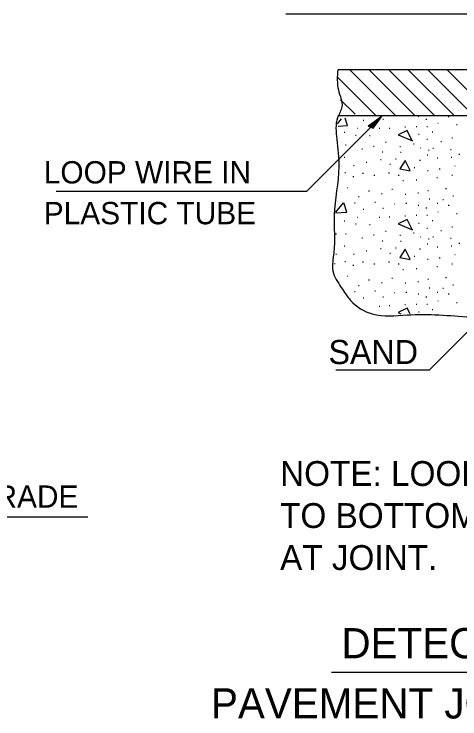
# Model space of a CAD drawing. Extents: x 74609 to 75969, y 51431 to 52244.
# Drawn here: x 75493.5 to 75538.2, y 51878.5 to 51949.3 of the extents above; entities that cross this region are included whole.
import ezdxf

# ---------------------------------------------------------------- set-up
doc = ezdxf.new("R2010")
doc.units = 0
for name, color, linetype in [('Design_EX_Roadway Notes', 7, 'Continuous'), ('Sheets_General Details', 7, 'Continuous'), ('Topo_Building', 7, 'Continuous')]:
    doc.layers.add(name, color=color, linetype=linetype)

msp = doc.modelspace()

# ---------------------------------------------------------------- linework, layer by layer
at = {"layer": 'Design_EX_Roadway Notes'}
for p, q in [((75548.505, 51949.335), (75520.743, 51949.335)), ((75522.828, 51931.521), (75530.415, 51939.108)), ((75522.828, 51931.521), (75497.684, 51931.521)), ((75535.107, 51913.569), (75551.666, 51930.141)), ((75535.107, 51913.569), (75525.752, 51913.569)), ((75475.968, 51898.817), (75500.861, 51898.817))]:
    msp.add_line(p, q, dxfattribs=at)
msp.add_lwpolyline([(75529.284, 51937.992), (75529.491, 51937.868), (75529.89, 51938.421), (75530.415, 51939.108), (75529.671, 51938.546), (75529.01, 51938.076), (75529.284, 51937.992), (75529.437, 51937.95), (75530.016, 51938.711), (75529.16, 51938.103), (75529.41, 51938.076), (75529.685, 51938.394), (75529.353, 51938.145)], dxfattribs=at)
at = {"layer": 'Sheets_General Details'}
msp.add_line((75525.309, 51883.239), (75591.695, 51883.239), dxfattribs=at)
at = {"layer": 'Topo_Building'}
for p, q in [((75554.108, 51943.746), (75525.945, 51943.746)), ((75547.926, 51939.108), (75525.945, 51939.108)), ((75534.074, 51939.041), (75534.003, 51939.041)), ((75537.122, 51939.027), (75537.039, 51939.027)), ((75528.569, 51938.64), (75528.512, 51938.64)), ((75530.54, 51938.738), (75530.469, 51938.738)), ((75534.888, 51938.751), (75534.804, 51938.751)), ((75536.031, 51938.351), (75535.977, 51938.351)), ((75527.973, 51937.841), (75527.919, 51937.841)), ((75530.18, 51937.827), (75530.112, 51937.827)), ((75531.176, 51937.854), (75531.119, 51937.854)), ((75532.733, 51937.992), (75532.665, 51937.992)), ((75533.892, 51938.007), (75533.811, 51938.007)), ((75534.956, 51938.007), (75534.888, 51938.007)), ((75537.948, 51938.199), (75537.867, 51938.199)), ((75526.662, 51937.454), (75526.578, 51937.454)), ((75527.795, 51937.137), (75527.726, 51937.137)), ((75529.215, 51937.097), (75529.148, 51937.097)), ((75534.128, 51937.245), (75534.047, 51937.245)), ((75535.494, 51937.481), (75535.425, 51937.481)), ((75537.468, 51936.875), (75537.399, 51936.875)), ((75526.787, 51936.158), (75526.719, 51936.158)), ((75530.802, 51936.434), (75530.748, 51936.434)), ((75533.63, 51936.255), (75533.562, 51936.255)), ((75534.956, 51936.723), (75534.888, 51936.723)), ((75536.348, 51936.501), (75536.28, 51936.501)), ((75528.441, 51935.759), (75528.374, 51935.759)), ((75529.589, 51936.048), (75529.52, 51936.048)), ((75530.486, 51935.453), (75530.415, 51935.453)), ((75532.251, 51936.006), (75532.17, 51936.006)), ((75532.319, 51935.426), (75532.251, 51935.426)), ((75534.293, 51935.867), (75534.239, 51935.867)), ((75535.121, 51935.648), (75535.052, 51935.648)), ((75535.55, 51935.84), (75535.479, 51935.84)), ((75537.342, 51935.715), (75537.26, 51935.715)), ((75526.662, 51934.928), (75526.578, 51934.928)), ((75531.797, 51934.763), (75531.728, 51934.763)), ((75534.996, 51935.15), (75534.929, 51935.15)), ((75535.991, 51934.86), (75535.92, 51934.86)), ((75537.413, 51934.928), (75537.342, 51934.928)), ((75538.184, 51935.217), (75538.116, 51935.217)), ((75527.588, 51934.101), (75527.532, 51934.101)), ((75528.858, 51934.419), (75528.788, 51934.419)), ((75530.318, 51934.682), (75530.25, 51934.682)), ((75531.257, 51934.211), (75531.189, 51934.211)), ((75534.239, 51934.628), (75534.168, 51934.628)), ((75537.743, 51934.059), (75537.689, 51934.059)), ((75526.73, 51933.384), (75526.662, 51933.384)), ((75528.525, 51933.314), (75528.441, 51933.314)), ((75531.132, 51933.357), (75531.05, 51933.357)), ((75533.673, 51933.894), (75533.603, 51933.894)), ((75535.01, 51933.603), (75534.942, 51933.603)), ((75536.226, 51933.741), (75536.142, 51933.741)), ((75527.546, 51932.997), (75527.477, 51932.997)), ((75529.658, 51933.135), (75529.574, 51933.135)), ((75532.1, 51933.135), (75532.019, 51933.135)), ((75533.892, 51932.667), (75533.811, 51932.667)), ((75535.947, 51932.889), (75535.88, 51932.889)), ((75537.48, 51933.135), (75537.399, 51933.135)), ((75526.938, 51931.893), (75526.884, 51931.893)), ((75532.554, 51932.57), (75532.487, 51932.57)), ((75529.121, 51931.535), (75529.037, 51931.535)), ((75530.415, 51931.272), (75530.334, 51931.272)), ((75531.438, 51931.713), (75531.368, 51931.713)), ((75532.788, 51931.205), (75532.719, 51931.205)), ((75534.06, 51931.356), (75533.99, 51931.356)), ((75535.052, 51931.589), (75534.996, 51931.589)), ((75536.846, 51931.784), (75536.762, 51931.784)), ((75528.084, 51930.969), (75528.015, 51930.969)), ((75535.19, 51930.734), (75535.121, 51930.734)), ((75536.57, 51930.693), (75536.499, 51930.693)), ((75537.578, 51931.037), (75537.495, 51931.037)), ((75527.684, 51930.335), (75527.615, 51930.335)), ((75529.727, 51930.404), (75529.658, 51930.404)), ((75530.54, 51929.796), (75530.469, 51929.796)), ((75531.686, 51930.252), (75531.629, 51930.252)), ((75532.871, 51930.293), (75532.788, 51930.293)), ((75534.074, 51930.113), (75534.003, 51930.113)), ((75534.888, 51929.837), (75534.804, 51929.837)), ((75535.977, 51930.293), (75535.91, 51930.293)), ((75537.122, 51930.099), (75537.039, 51930.099)), ((75528.569, 51929.712), (75528.512, 51929.712)), ((75533.892, 51929.093), (75533.811, 51929.093)), ((75534.956, 51929.093), (75534.888, 51929.093)), ((75536.031, 51929.423), (75535.977, 51929.423)), ((75537.948, 51929.271), (75537.867, 51929.271)), ((75526.662, 51928.527), (75526.578, 51928.527)), ((75527.973, 51928.914), (75527.919, 51928.914)), ((75530.18, 51928.898), (75530.112, 51928.898)), ((75531.176, 51928.941), (75531.119, 51928.941)), ((75532.733, 51929.049), (75532.665, 51929.049)), ((75535.494, 51928.554), (75535.425, 51928.554)), ((75527.795, 51928.223), (75527.726, 51928.223)), ((75529.215, 51928.169), (75529.148, 51928.169)), ((75534.128, 51928.307), (75534.047, 51928.307)), ((75534.956, 51927.795), (75534.888, 51927.795)), ((75537.468, 51927.947), (75537.399, 51927.947)), ((75525.807, 51927.243), (75525.738, 51927.243)), ((75526.787, 51927.243), (75526.719, 51927.243)), ((75529.589, 51927.119), (75529.52, 51927.119)), ((75530.802, 51927.506), (75530.748, 51927.506)), ((75532.251, 51927.078), (75532.17, 51927.078)), ((75533.63, 51927.327), (75533.562, 51927.327)), ((75534.293, 51926.94), (75534.239, 51926.94)), ((75536.348, 51927.56), (75536.28, 51927.56)), ((75528.441, 51926.829), (75528.374, 51926.829)), ((75530.486, 51926.526), (75530.415, 51926.526)), ((75532.319, 51926.496), (75532.251, 51926.496)), ((75534.996, 51926.235), (75534.929, 51926.235)), ((75535.121, 51926.732), (75535.052, 51926.732)), ((75535.55, 51926.913), (75535.479, 51926.913)), ((75537.342, 51926.802), (75537.26, 51926.802)), ((75538.184, 51926.291), (75538.116, 51926.291)), ((75526.662, 51926.016), (75526.578, 51926.016)), ((75530.318, 51925.754), (75530.25, 51925.754)), ((75531.797, 51925.821), (75531.728, 51925.821)), ((75534.239, 51925.71), (75534.168, 51925.71)), ((75535.991, 51925.932), (75535.92, 51925.932)), ((75537.413, 51926.016), (75537.342, 51926.016)), ((75525.834, 51925.175), (75525.767, 51925.175)), ((75527.588, 51925.175), (75527.532, 51925.175)), ((75528.858, 51925.505), (75528.788, 51925.505)), ((75531.257, 51925.299), (75531.189, 51925.299)), ((75533.673, 51924.98), (75533.603, 51924.98)), ((75536.226, 51924.828), (75536.142, 51924.828)), ((75537.743, 51925.148), (75537.689, 51925.148)), ((75525.698, 51924.263), (75525.627, 51924.263)), ((75526.73, 51924.456), (75526.662, 51924.456)), ((75528.525, 51924.401), (75528.441, 51924.401)), ((75529.658, 51924.221), (75529.574, 51924.221)), ((75531.132, 51924.428), (75531.05, 51924.428)), ((75532.1, 51924.221), (75532.019, 51924.221)), ((75535.01, 51924.69), (75534.942, 51924.69)), ((75537.48, 51924.221), (75537.399, 51924.221)), ((75527.546, 51924.083), (75527.477, 51924.083)), ((75532.554, 51923.655), (75532.487, 51923.655)), ((75533.892, 51923.736), (75533.811, 51923.736)), ((75535.947, 51923.958), (75535.88, 51923.958)), ((75526.938, 51922.979), (75526.884, 51922.979)), ((75531.438, 51922.787), (75531.368, 51922.787)), ((75536.846, 51922.841), (75536.762, 51922.841)), ((75528.084, 51922.041), (75528.015, 51922.041)), ((75529.121, 51922.607), (75529.037, 51922.607)), ((75530.415, 51922.344), (75530.334, 51922.344)), ((75532.788, 51922.289), (75532.719, 51922.289)), ((75534.06, 51922.44), (75533.99, 51922.44)), ((75535.052, 51922.676), (75534.996, 51922.676)), ((75537.578, 51922.095), (75537.495, 51922.095)), ((75527.684, 51921.419), (75527.615, 51921.419)), ((75529.727, 51921.489), (75529.658, 51921.489)), ((75531.686, 51921.338), (75531.629, 51921.338)), ((75532.871, 51921.351), (75532.788, 51921.351)), ((75535.19, 51921.806), (75535.121, 51921.806)), ((75535.977, 51921.351), (75535.91, 51921.351)), ((75536.57, 51921.779), (75536.499, 51921.779)), ((75528.569, 51920.799), (75528.512, 51920.799)), ((75530.54, 51920.883), (75530.469, 51920.883)), ((75534.074, 51921.2), (75534.003, 51921.2)), ((75534.888, 51920.91), (75534.804, 51920.91)), ((75537.122, 51921.186), (75537.039, 51921.186)), ((75530.18, 51919.97), (75530.112, 51919.97)), ((75531.176, 51920.013), (75531.119, 51920.013)), ((75532.733, 51920.138), (75532.665, 51920.138)), ((75533.892, 51920.165), (75533.811, 51920.165)), ((75534.956, 51920.165), (75534.888, 51920.165)), ((75536.031, 51920.51), (75535.977, 51920.51)), ((75537.948, 51920.343), (75537.867, 51920.343)), ((75534.128, 51919.391), (75534.047, 51919.391)), ((75535.494, 51919.626), (75535.425, 51919.626))]:
    msp.add_line(p, q, dxfattribs=at)
for points in [[(75531.77, 51939.108), (75527.147, 51943.746)], [(75533.729, 51939.108), (75529.104, 51943.746)], [(75535.688, 51939.108), (75531.065, 51943.746)], [(75537.648, 51939.108), (75533.024, 51943.746)], [(75539.606, 51939.108), (75534.996, 51943.746)], [(75541.58, 51939.108), (75536.943, 51943.746)], [(75529.809, 51939.108), (75525.945, 51942.959)], [(75527.684, 51939.276), (75526.221, 51940.725)], [(75526.305, 51938.808), (75525.888, 51938.31)], [(75526.911, 51938.159), (75526.689, 51938.889)], [(75525.999, 51938.088), (75526.911, 51938.159)], [(75533.424, 51936.612), (75532.914, 51937.634), (75532.002, 51937.208), (75533.439, 51936.599)], [(75533.204, 51933.632), (75532.706, 51934.638), (75532.181, 51933.797), (75533.204, 51933.603)], [(75526.497, 51930.362), (75525.725, 51929.423)], [(75526.857, 51929.45), (75526.568, 51930.39)], [(75525.725, 51929.382), (75526.857, 51929.45)], [(75533.424, 51927.684), (75532.914, 51928.706), (75532.002, 51928.278), (75533.439, 51927.671)], [(75533.204, 51924.719), (75532.706, 51925.727), (75532.181, 51924.869), (75533.204, 51924.69)], [(75532.914, 51919.791), (75532.002, 51919.364)], [(75532.002, 51919.364), (75532.292, 51919.226)], [(75533.204, 51919.226), (75532.914, 51919.791)]]:
    msp.add_lwpolyline(points, dxfattribs=at)
msp.add_spline([(75525.945, 51943.746), (75526.014, 51941.717), (75526.359, 51940.022), (75525.932, 51938.93), (75525.849, 51936.764), (75526.056, 51933.977), (75525.587, 51929.15), (75525.56, 51925.38), (75525.462, 51923.517), (75526.305, 51921.86), (75527.241, 51920.565), (75529.41, 51919.212), (75532.914, 51919.116), (75539.261, 51918.909), (75545.528, 51918.564), (75551.501, 51918.647), (75554.259, 51918.95), (75556.109, 51919.116)], degree=3, dxfattribs=at)

# ---------------------------------------------------------------- texts
at = {"layer": 'Design_EX_Roadway Notes'}
for s, height, p in [('LOOP WIRE IN', 2.23976, (75496.447, 51932.322)), ('PLASTIC TUBE', 2.23976, (75496.447, 51928.222)), ('SAND', 2.4189, (75525.019, 51914.178)), ('NOTE: LOOP WIRE MUST FOLLOW SAW CUT', 2.4976, (75520.163, 51901.937)), ('EXIST. GRADE', 2.23976, (75478.951, 51899.75)), ('TO BOTTOM, FORMING SLACK SECTION', 2.4976, (75520.163, 51897.713)), ('AT JOINT.', 2.4976, (75520.163, 51893.492))]:
    msp.add_text(s, height=height, dxfattribs=at).set_placement(p)
at = {"layer": 'Sheets_General Details'}
for s, p in [('DETECTOR LOOP DETAIL AT', (75526.32, 51884.625)), ('PAVEMENT JOINT OR PAVEMENT CRACK', (75513.231, 51878.575))]:
    msp.add_text(s, height=3.03019, dxfattribs=at).set_placement(p)

doc.saveas('drawing.dxf')
